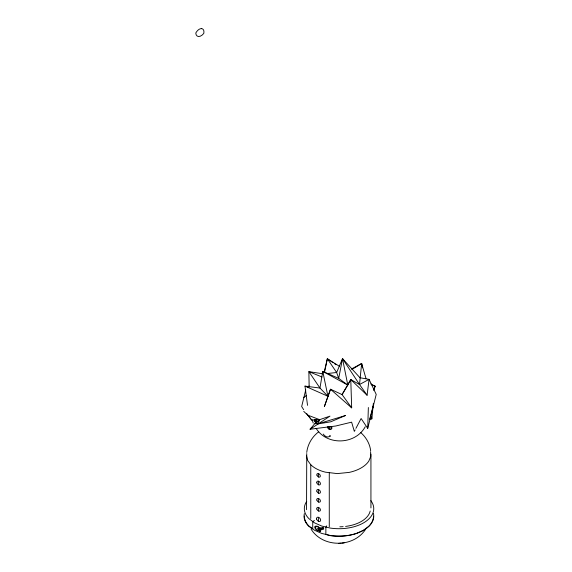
<?xml version="1.0" encoding="UTF-8"?>
<svg xmlns="http://www.w3.org/2000/svg" width="572" height="572" viewBox="0 0 572 572"><rect width="100%" height="100%" fill="white"/><g stroke="black" fill="none" stroke-linecap="round" stroke-linejoin="round"><path stroke-width="0.86" d="M329.243 429.293L328.993 426.884A1.423 1.137 24.5 0 0 328.979 428.542L329.265 428.771A1.423 1.137 24.5 0 0 331.338 428.063A1.423 1.137 24.5 0 0 329.279 426.741M323.487 528.807L319.104 529.036L319.662 528.092L323.48 527.992L323.709 528.414L323.159 529.021L319.333 529.129L319.298 528.364L319.333 529.129M323.48 527.992L323.159 529.021M323.423 528.342L323.309 528.514M355.927 428.356L361.118 418.518L367.717 428.378L368.354 407.514M367.717 428.378L376.212 394.415L369.083 379.372L359.523 384.506L350.772 379.558L347.797 385.078L338.703 378.371L336.651 372.501L342.521 358.637L359.981 377.742L369.083 379.372L367.081 395.231L359.523 384.506L361.647 363.513L351.658 368.89M306.556 509.688L306.742 453.56M370.62 451.816L370.742 456.47L368.854 461.032A33.619 19.405 0 0 1 349.163 472.401L337.223 473.602L325.489 472.186A30.759 17.761 0 0 1 310.768 464.729L307.686 460.481L306.556 455.891M373.473 405.012L369.655 419.219L371.814 418.926L373.366 403.317M306.742 452.409C307.672 444.28 312.162 436.672 318.726 431.796M319.39 529.443C319.298 534.262 310.746 525.189 316.924 526.161A6.578 4.176 49.8 0 1 318.44 526.798C320.999 529.686 314.807 523.709 315.694 528.142A2.174 1.38 49.8 0 0 316.252 529.293L318.032 530.48L318.425 529.279L317.674 528.507L319.855 529.357L319.39 529.443L320.156 530.952L319.326 530.823M324.524 372.408L327.341 358.758L339.26 366.173M305.727 389.932L301.666 406.52L303.668 409.695M324.145 372.243L327.341 358.758L333.169 362.762M330.309 436.257L329.858 435.599M351.68 407.85L330.502 389.225L324.36 406.599L330.502 389.225L342.07 394.58L351.68 407.85L350.772 379.558L367.081 395.231M373.795 390.175L375.196 386.2L370.72 383.905M319.798 528.171L319.476 528.685L319.719 528.178M373.38 389.975L375.196 386.2L371.986 385.085M355.133 429.872L354.333 431.388L351.623 422.157L335.728 426.011L310.088 429.25L315.05 423.33L319.648 419.662L329.965 416.137L310.088 429.25L311.876 427.448M350.772 379.558L342.07 394.58L347.361 385.807M319.476 528.685L320.07 528.085M322.608 528.063L321.886 528.793L322.186 528.028L321.586 528.628L319.104 528.7M326.705 525.868L325.868 527.034L325.868 534.412M325.733 534.384L329.787 535.571A34.72 20.049 0 0 0 363.327 530.38L368.84 526.226A34.72 20.049 0 0 0 373.495 516.209M365.201 529.872C352.917 547.869 322.472 547.812 311.004 528.993M365.243 426.748C355.376 444.766 326.941 445.924 316.087 428.321M320.32 528.757L319.834 529.658L320.849 529.021M319.29 528.585L319.104 529.036M320.027 529.05L320.434 528.75L320.148 529.436L320.513 529.136M322.594 528.013L321.993 528.621L322.923 528.592M307.808 387.201L309.037 385.957M315.465 423.859L319.648 419.662L307.686 415.108L303.761 411.39M319.719 530.408L319.133 530.973L319.433 531.195L320.928 530.601M303.653 397.662L306.149 395.66M351.937 369.455L361.647 363.513L366.016 378.628M314.478 520.513L312.734 521.521L312.734 528.907L308.708 526.226A34.72 20.049 0 0 1 304.354 513.592M327.191 373.545L336.651 372.501L327.341 358.758M338.681 543.4L340.833 543.193M341.884 543.093L344.144 542.878M307.686 415.108L311.754 420.12L319.648 419.662L317.846 423.952L315.05 423.33M319.34 528.306L321.843 528.235M322.25 528.228L323.702 528.078M319.634 531.052L320.413 531.03M307.536 405.355L304.99 386.114L319.955 388.045L327.913 396.26L322.765 371.385L338.703 378.371L342.521 358.637L359.523 384.506M322.873 373.795L308.873 371.643L309.159 387.13M321.943 376.969L308.873 371.643L319.955 388.045L322.765 371.385L347.797 385.078L342.521 358.637L343.229 360.274M304.99 386.114L327.913 396.26M334.627 363.763L336.086 364.764M360.732 432.575C366.087 437.244 369.92 443.829 370.692 450.943M306.678 413.556L311.754 420.12M319.676 529.193L320.341 531.166M312.155 419.755L313.213 423.087M361.647 363.513L362.526 367.832M371.586 416.395L371.814 418.926M320.213 529.1L320.256 529.636M370.935 454.132L370.935 507.929M329.272 472.944L329.272 526.74M318.611 473.645L318.611 477.027M318.611 481.231L318.611 484.82M318.611 489.589L318.611 493.186M318.611 498.534L318.611 502.066M318.611 507.45L318.611 511.046M318.611 517.338L318.611 521.349M310.775 464.729L310.775 518.525M330.144 435.864A6.843 4.547 69 0 1 323.223 434.069M373.466 513.434A34.72 20.049 0 0 1 363.592 530.23L356.399 533.411A34.72 20.049 0 0 1 330.051 535.413L321.678 533.411L314.493 530.23L308.973 526.076A34.72 20.049 0 0 1 304.318 516.051M370.863 500.657A34.72 20.049 0 0 1 365.358 521.75A34.72 20.049 0 0 1 330.051 528.035L321.678 526.033L314.493 522.844L308.973 518.697A34.72 20.049 0 0 1 306.721 501.351M370.191 511.039A31.417 18.14 0 0 1 345.581 526.412M343.143 526.655A31.417 18.14 0 0 1 339.854 526.805M316.094 419.748A2.202 0.929 71.9 0 1 315.823 422.358A2.202 0.929 71.9 0 1 314.2 419.662M331.295 426.562A2.202 1.759 24.5 0 1 331.739 428.607A2.202 1.759 24.5 0 1 329.765 429.429L329.215 429.286A2.202 1.759 24.5 0 1 327.942 426.433M315.615 419.662A1.423 0.601 71.9 0 1 316.116 421.6A1.423 0.601 71.9 0 1 315.222 421.571A1.423 0.601 71.9 0 1 314.722 419.641M345.595 415.479L330.795 421.778L317.846 423.952L345.595 415.479M201.501 28.6A6.628 3.825 -60 0 0 195.788 33.012A7.543 4.354 -60 0 0 203.782 33.433A6.628 3.825 -60 0 0 201.501 28.6M316.638 519.097A2.46 1.666 49.3 0 0 320.055 521.321A2.46 1.666 49.3 0 0 319.14 517.61A2.46 1.666 49.3 0 0 316.638 519.097M316.874 500.085A2.159 1.466 49.3 0 0 319.877 502.044A2.159 1.466 49.3 0 0 319.076 498.777A2.159 1.466 49.3 0 0 316.874 500.085M316.845 491.169A2.202 1.494 49.3 0 0 319.898 493.157A2.202 1.494 49.3 0 0 319.083 489.832A2.202 1.494 49.3 0 0 316.845 491.169M316.845 509.03A2.202 1.494 49.3 0 0 319.898 511.018A2.202 1.494 49.3 0 0 319.083 507.7A2.202 1.494 49.3 0 0 316.845 509.03M316.945 475.132A2.073 1.401 49.3 0 0 319.827 477.005A2.073 1.401 49.3 0 0 319.054 473.873A2.073 1.401 49.3 0 0 316.945 475.132M316.845 482.804A2.202 1.494 49.3 0 0 319.898 484.799A2.202 1.494 49.3 0 0 319.083 481.474A2.202 1.494 49.3 0 0 316.845 482.804"/></g></svg>
